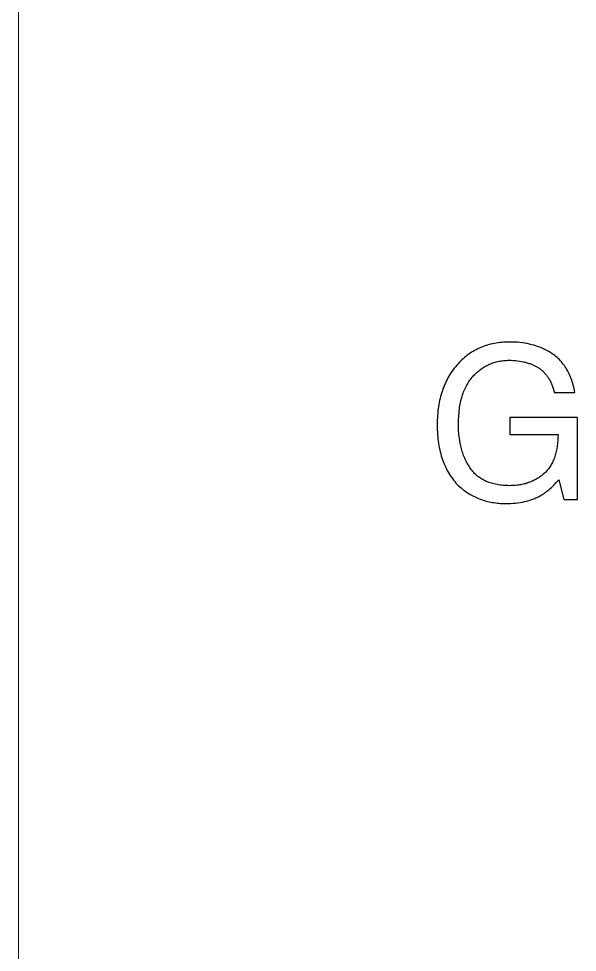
# Model space of a CAD drawing. Header units: metres. Extents: x 0 to 2861, y -1 to 1496.
# Drawn here: x 5.611 to 6.704, y 23.597 to 25.423 of the extents above; entities that cross this region are included whole.
import ezdxf

# ---------------------------------------------------------------- set-up
doc = ezdxf.new("R2010")
doc.units = ezdxf.units.M
doc.layers.add('ARS_DINDING', color=1, linetype='Continuous', lineweight=15)
doc.layers.add('Default', color=18, linetype='Continuous')

msp = doc.modelspace()

# ---------------------------------------------------------------- linework, layer by layer
at = {"layer": 'ARS_DINDING', "color": 251}
msp.add_lwpolyline([(5.6113, 26.7715), (5.6113, 21.9215)], dxfattribs=at)
at = {"layer": 'Default'}
for points in [[(6.571, 24.7906), (6.5672, 24.7906), (6.5634, 24.7905), (6.5597, 24.7903), (6.556, 24.79), (6.5523, 24.7896), (6.5487, 24.7892), (6.5451, 24.7886), (6.5416, 24.788), (6.5381, 24.7873), (6.5347, 24.7865), (6.5313, 24.7856), (6.528, 24.7847), (6.5247, 24.7836), (6.5214, 24.7825), (6.5182, 24.7813), (6.5151, 24.78), (6.5119, 24.7787), (6.5089, 24.7772), (6.5058, 24.7757), (6.5029, 24.7741), (6.4999, 24.7724), (6.497, 24.7706), (6.4942, 24.7687), (6.4914, 24.7668), (6.4886, 24.7647), (6.4859, 24.7626), (6.4832, 24.7604), (6.4806, 24.7581), (6.478, 24.7558), (6.4755, 24.7533), (6.473, 24.7508), (6.4705, 24.7482), (6.468, 24.7454), (6.4656, 24.7425), (6.4632, 24.7396), (6.461, 24.7366), (6.4588, 24.7335), (6.4567, 24.7304), (6.4546, 24.7272), (6.4527, 24.724), (6.4508, 24.7207), (6.449, 24.7173), (6.4473, 24.7139), (6.4457, 24.7104), (6.4441, 24.7069), (6.4426, 24.7033), (6.4412, 24.6997), (6.4399, 24.6959), (6.4387, 24.6922), (6.4375, 24.6883), (6.4364, 24.6844), (6.4354, 24.6805), (6.4345, 24.6765), (6.4337, 24.6724), (6.4329, 24.6682), (6.4323, 24.664), (6.4317, 24.6598), (6.4311, 24.6555), (6.4307, 24.6511), (6.4303, 24.6467), (6.4301, 24.6422), (6.4299, 24.6376), (6.4297, 24.6283), (6.4297, 24.6236), (6.4299, 24.619), (6.4301, 24.6144), (6.4304, 24.6099), (6.4307, 24.6055), (6.4312, 24.6011), (6.4317, 24.5968), (6.4323, 24.5925), (6.433, 24.5883), (6.4338, 24.5842), (6.4346, 24.5802), (6.4356, 24.5762), (6.4366, 24.5722), (6.4377, 24.5684), (6.4389, 24.5645), (6.4402, 24.5608), (6.4415, 24.5571), (6.4429, 24.5535), (6.4445, 24.5499), (6.4461, 24.5464), (6.4477, 24.543), (6.4495, 24.5396), (6.4513, 24.5363), (6.4533, 24.5331), (6.4553, 24.5299), (6.4573, 24.5268), (6.4595, 24.5238), (6.4618, 24.5208), (6.4641, 24.5178), (6.4665, 24.515), (6.469, 24.5122), (6.4716, 24.5094)], [(6.6989, 24.692), (6.6982, 24.6957), (6.6975, 24.6992), (6.6967, 24.7027), (6.6958, 24.7062), (6.6949, 24.7095), (6.6939, 24.7128), (6.6928, 24.7161), (6.6917, 24.7192), (6.6905, 24.7223), (6.6892, 24.7253), (6.6879, 24.7283), (6.6865, 24.7312), (6.685, 24.734), (6.6835, 24.7367), (6.6819, 24.7394), (6.6802, 24.742), (6.6784, 24.7445), (6.6766, 24.747), (6.6747, 24.7494), (6.6728, 24.7517), (6.6708, 24.754), (6.6687, 24.7562), (6.6665, 24.7583), (6.6643, 24.7604), (6.662, 24.7623), (6.6597, 24.7643), (6.6573, 24.7661), (6.6548, 24.7679), (6.6522, 24.7696), (6.6496, 24.7712), (6.6469, 24.7728), (6.6441, 24.7743), (6.6402, 24.7763), (6.6362, 24.7781), (6.6322, 24.7799), (6.628, 24.7815), (6.6237, 24.7829), (6.6194, 24.7843), (6.615, 24.7855), (6.6104, 24.7866), (6.6058, 24.7875), (6.6011, 24.7884), (6.5963, 24.7891), (6.5914, 24.7896), (6.5865, 24.7901), (6.5814, 24.7904), (6.5763, 24.7906), (6.571, 24.7906)], [(6.666, 24.6097), (6.6658, 24.6032), (6.6654, 24.597), (6.6652, 24.594), (6.6648, 24.591), (6.6645, 24.5881), (6.6641, 24.5852), (6.6636, 24.5824), (6.6631, 24.5796), (6.6625, 24.5769), (6.6619, 24.5743), (6.6612, 24.5717), (6.6605, 24.5692), (6.6597, 24.5667), (6.6589, 24.5643), (6.658, 24.5619), (6.6571, 24.5596), (6.6561, 24.5574), (6.655, 24.5552), (6.654, 24.5531), (6.6528, 24.551), (6.6517, 24.549), (6.6504, 24.547), (6.6491, 24.5451), (6.6478, 24.5433), (6.6464, 24.5415), (6.645, 24.5398), (6.6435, 24.5381), (6.642, 24.5365), (6.6404, 24.5349), (6.6387, 24.5334), (6.637, 24.532), (6.6353, 24.5306), (6.6336, 24.5292), (6.6318, 24.5279), (6.6301, 24.5266), (6.6282, 24.5254), (6.6264, 24.5242), (6.6245, 24.5231), (6.6226, 24.522), (6.6207, 24.521), (6.6187, 24.52), (6.6168, 24.5191), (6.6148, 24.5182), (6.6127, 24.5173), (6.6107, 24.5165), (6.6086, 24.5157), (6.6065, 24.515), (6.6043, 24.5144), (6.6021, 24.5137), (6.5999, 24.5132), (6.5977, 24.5126), (6.5955, 24.5121), (6.5932, 24.5117), (6.5909, 24.5113), (6.5885, 24.511), (6.5862, 24.5107), (6.5838, 24.5104), (6.5814, 24.5102), (6.5789, 24.5101), (6.5765, 24.5099), (6.574, 24.5099), (6.5714, 24.5098), (6.5681, 24.5099), (6.5649, 24.51), (6.5617, 24.5101), (6.5586, 24.5104), (6.5556, 24.5107), (6.5526, 24.511), (6.5496, 24.5115), (6.5467, 24.5119), (6.5439, 24.5125), (6.5411, 24.5131), (6.5384, 24.5138), (6.5358, 24.5146), (6.5332, 24.5154), (6.5306, 24.5163), (6.5282, 24.5172), (6.5257, 24.5182), (6.5234, 24.5193), (6.5211, 24.5205), (6.5188, 24.5217), (6.5166, 24.523), (6.5145, 24.5243), (6.5124, 24.5257), (6.5104, 24.5272), (6.5094, 24.528), (6.5084, 24.5287), (6.5075, 24.5295), (6.5065, 24.5304), (6.5056, 24.5312), (6.5047, 24.532), (6.5038, 24.5329), (6.5029, 24.5338), (6.5012, 24.5356), (6.4995, 24.5374), (6.4979, 24.5394), (6.4963, 24.5414), (6.4948, 24.5434), (6.4934, 24.5456), (6.492, 24.5477), (6.4907, 24.5499), (6.4893, 24.5522), (6.4881, 24.5544), (6.4869, 24.5567), (6.4857, 24.5591), (6.4846, 24.5615), (6.4835, 24.5639), (6.4825, 24.5664), (6.4815, 24.5689), (6.4805, 24.5714), (6.4796, 24.574), (6.4788, 24.5766), (6.478, 24.5793), (6.4772, 24.582), (6.4765, 24.5848), (6.4759, 24.5875), (6.4752, 24.5904), (6.4747, 24.5932), (6.4741, 24.5961), (6.4737, 24.599), (6.4728, 24.605), (6.4722, 24.6112), (6.4717, 24.6175), (6.4715, 24.6239), (6.4714, 24.6305), (6.4715, 24.6382), (6.4718, 24.6455), (6.4724, 24.6527), (6.4727, 24.6561), (6.4731, 24.6596), (6.4736, 24.6629), (6.4741, 24.6662), (6.4747, 24.6695), (6.4754, 24.6726), (6.4761, 24.6758), (6.4768, 24.6788), (6.4776, 24.6818), (6.4785, 24.6848), (6.4794, 24.6876), (6.4804, 24.6905), (6.4814, 24.6932), (6.4825, 24.6959), (6.4836, 24.6986), (6.4848, 24.7011), (6.4861, 24.7037), (6.4874, 24.7061), (6.4888, 24.7085), (6.4902, 24.7109), (6.4916, 24.7132), (6.4932, 24.7154), (6.4948, 24.7175), (6.4964, 24.7196), (6.4981, 24.7217), (6.4999, 24.7237), (6.5016, 24.7256), (6.5035, 24.7274), (6.5053, 24.7292), (6.5072, 24.731), (6.5091, 24.7327), (6.511, 24.7343), (6.5129, 24.7358), (6.5149, 24.7373), (6.5169, 24.7388), (6.5189, 24.7401), (6.521, 24.7415), (6.5231, 24.7427), (6.5252, 24.7439), (6.5273, 24.745), (6.5295, 24.7461), (6.5316, 24.7471), (6.5338, 24.748), (6.5361, 24.7489), (6.5383, 24.7498), (6.5406, 24.7505), (6.5429, 24.7512), (6.5453, 24.7519), (6.5476, 24.7524), (6.55, 24.753), (6.5524, 24.7534), (6.5548, 24.7538), (6.5573, 24.7541), (6.5598, 24.7544), (6.5623, 24.7546), (6.5648, 24.7548), (6.5674, 24.7549), (6.57, 24.7549), (6.5743, 24.7549), (6.5786, 24.7547), (6.5828, 24.7544), (6.5868, 24.754), (6.5908, 24.7534), (6.5947, 24.7528), (6.5984, 24.752), (6.6003, 24.7516), (6.6021, 24.7512), (6.6039, 24.7507), (6.6057, 24.7502), (6.6075, 24.7496), (6.6092, 24.749), (6.6109, 24.7484), (6.6126, 24.7478), (6.6143, 24.7472), (6.6159, 24.7465), (6.6175, 24.7457), (6.6191, 24.745), (6.6207, 24.7442), (6.6222, 24.7434), (6.6238, 24.7426), (6.6253, 24.7417), (6.6268, 24.7408), (6.6282, 24.7399), (6.6296, 24.7389), (6.631, 24.738), (6.6324, 24.7369), (6.6337, 24.7359), (6.635, 24.7348), (6.6363, 24.7336), (6.6375, 24.7325), (6.6388, 24.7313), (6.6399, 24.73), (6.6411, 24.7288), (6.6422, 24.7275), (6.6433, 24.7261), (6.6444, 24.7248), (6.6454, 24.7233), (6.6464, 24.7219), (6.6474, 24.7204), (6.6483, 24.7189), (6.6492, 24.7174), (6.6501, 24.7158), (6.6509, 24.7142), (6.6517, 24.7125), (6.6525, 24.7108), (6.6533, 24.7091), (6.654, 24.7073), (6.6547, 24.7055), (6.6553, 24.7037), (6.656, 24.7018), (6.6566, 24.7), (6.6571, 24.698), (6.6577, 24.6961), (6.6582, 24.694), (6.6586, 24.692)], [(6.6586, 24.692), (6.6989, 24.692)], [(6.7038, 24.6434), (6.572, 24.6434)], [(6.572, 24.6434), (6.572, 24.6097)], [(6.7038, 24.4829), (6.7038, 24.6434)], [(6.572, 24.6097), (6.666, 24.6097)], [(6.4716, 24.5094), (6.474, 24.5073), (6.4764, 24.5053), (6.4789, 24.5033), (6.4814, 24.5013), (6.4839, 24.4995), (6.4865, 24.4977), (6.4891, 24.496), (6.4917, 24.4943), (6.4943, 24.4928), (6.497, 24.4912), (6.4997, 24.4898), (6.5025, 24.4884), (6.5052, 24.4871), (6.508, 24.4858), (6.5108, 24.4847), (6.5137, 24.4836), (6.5166, 24.4825), (6.5195, 24.4815), (6.5224, 24.4806), (6.5254, 24.4798), (6.5284, 24.479), (6.5314, 24.4783), (6.5345, 24.4777), (6.5375, 24.4771), (6.5407, 24.4766), (6.5438, 24.4761), (6.547, 24.4758), (6.5502, 24.4755), (6.5534, 24.4752), (6.5567, 24.4751), (6.5599, 24.475), (6.5633, 24.4749), (6.5684, 24.475), (6.5733, 24.4752), (6.5782, 24.4755), (6.583, 24.4759), (6.5876, 24.4764), (6.5922, 24.477), (6.5966, 24.4778), (6.6009, 24.4787), (6.6051, 24.4797), (6.6092, 24.4808), (6.6112, 24.4814), (6.6131, 24.4821), (6.6151, 24.4827), (6.617, 24.4834), (6.6189, 24.4841), (6.6207, 24.4849), (6.6226, 24.4857), (6.6244, 24.4865), (6.6261, 24.4873), (6.6279, 24.4882), (6.6296, 24.4891), (6.6313, 24.49), (6.6333, 24.4912), (6.6353, 24.4924), (6.6374, 24.4938), (6.6395, 24.4953), (6.6417, 24.4969), (6.6439, 24.4986), (6.6461, 24.5004), (6.6484, 24.5023), (6.6507, 24.5043), (6.653, 24.5064), (6.6578, 24.511), (6.6627, 24.516), (6.6678, 24.5215)], [(6.6678, 24.5215), (6.6776, 24.4829)], [(6.6776, 24.4829), (6.7038, 24.4829)]]:
    msp.add_lwpolyline(points, dxfattribs=at)

doc.saveas('drawing.dxf')
